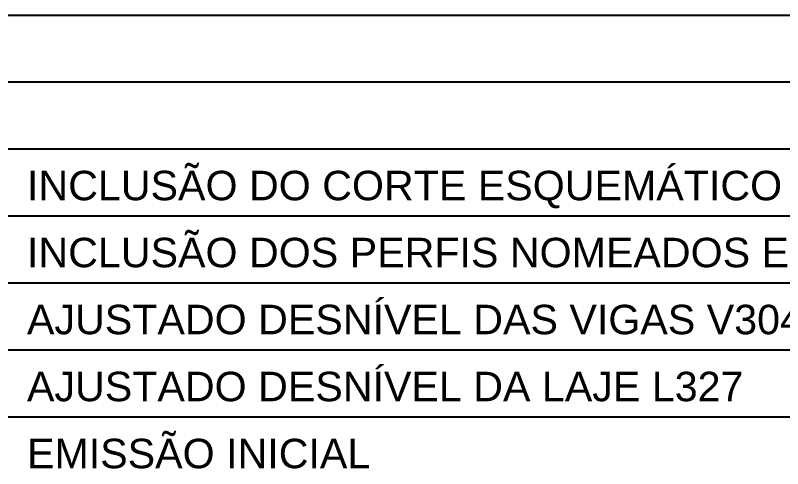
# Model space of a CAD drawing. Header units: millimetres. Extents: x -4107 to 5538, y -2094 to 2406.
# Drawn here: x 4792.1 to 5078.4, y -1329 to -1159.8 of the extents above; entities that cross this region are included whole.
import ezdxf

# ---------------------------------------------------------------- set-up
doc = ezdxf.new("R2010")
doc.units = ezdxf.units.MM
doc.header["$LTSCALE"] = 50
doc.layers.add('CARIMBO', color=7, linetype='Continuous')
doc.layers.add('TERRENO', color=3, linetype='Continuous', lineweight=30)
doc.styles.add('AR-REF', font='arial.ttf')

msp = doc.modelspace()

# ---------------------------------------------------------------- linework, layer by layer
at = {"layer": 'CARIMBO', "color": 1}
for p, q in [((5489.498, -1159.799), (4640.998, -1159.799)), ((5489.498, -1184.799), (4640.998, -1184.799)), ((5489.498, -1209.799), (4640.998, -1209.799)), ((5489.498, -1234.799), (4640.998, -1234.799)), ((5489.498, -1259.799), (4640.998, -1259.799)), ((5489.498, -1284.799), (4640.998, -1284.799)), ((5489.498, -1309.799), (4640.998, -1309.799))]:
    msp.add_line(p, q, dxfattribs=at)

# ---------------------------------------------------------------- texts
at = {"layer": 'TERRENO', "linetype": 'ByBlock', "style": 'AR-REF'}
for s, p in [('INCLUSÃO DO CORTE ESQUEMÁTICO', (4796.474, -1228.81)), ('INCLUSÃO DOS PERFIS NOMEADOS E AJUSTES NAS CONTENÇÕES', (4796.474, -1253.81)), ('AJUSTADO DESNÍVEL DAS VIGAS V304, V306 E LAJE LC1', (4796.474, -1278.81)), ('AJUSTADO DESNÍVEL DA LAJE L327', (4796.474, -1303.81)), ('EMISSÃO INICIAL', (4796.474, -1328.81))]:
    msp.add_text(s, height=11, dxfattribs=at).set_placement(p)

doc.saveas('drawing.dxf')
